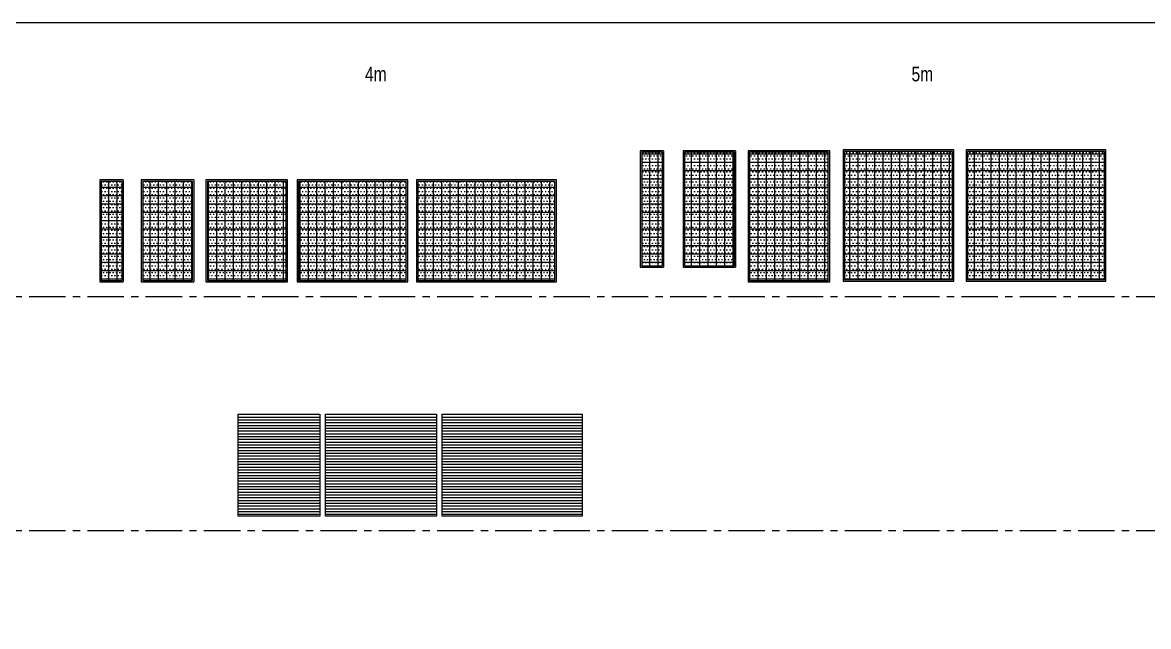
# Model space of a CAD drawing. Header units: metres. Extents: x -16 to 917, y -427 to 244.
# Drawn here: x 679.51 to 718.16, y -350.97 to -330.25 of the extents above; entities that cross this region are included whole.
import ezdxf

# ---------------------------------------------------------------- set-up
doc = ezdxf.new("R2010")
doc.units = ezdxf.units.M
doc.linetypes.add('CENTER', pattern=[2, 1.25, -0.25, 0.25, -0.25])
doc.layers.add('m_panele', color=7, linetype='Continuous')
doc.styles.add('CDMSTYLE', font='CDMSIMPL', dxfattribs={"width": 0.8, "bigfont": 'CDMBIGPL'})
pattern_1 = [(90, (0.1, 1), (-0.28575, 6e-17), []), (180, (0.1, 1), (-6e-17, -0.28575), [])]
pattern_2 = [(0, (0.1, 1), (0.0555625, 0.111125), [0, -0.111125])]
pattern_3 = [(0, (0.1, 1), (0.0555625, 0.111125), [0, -0.111125])]
pattern_4 = [(90, (0.1, 1), (-0.28575, 6e-17), []), (180, (0.1, 1), (-6e-17, -0.28575), [])]
pattern_5 = [(0, (-344.70027, -270.53981), (3e-17, 0.09525), [])]

# ---------------------------------------------------------------- blocks, each defined once
blk = doc.blocks.new('P_3_5_1')
at = {"layer": 'm_panele'}
h = blk.add_hatch(color=251, dxfattribs=at)
h.paths.add_polyline_path([(2.9, 5), (0.1, 5), (0.1, 0.5), (2.9, 0.5)])
h.paths.add_polyline_path([(0.15, 0.55), (0.15, 4.95), (2.85, 4.95), (2.85, 0.55)], flags=16)
h = blk.add_hatch(dxfattribs=at)
h.set_pattern_fill('ANSI37', color=251, scale=0.09, angle=45, style=0)
h.set_pattern_definition(pattern_1)
h.paths.add_polyline_path([(2.85, 0.55), (2.85, 4.95), (0.15, 4.95), (0.15, 0.55)])
h = blk.add_hatch(dxfattribs=at)
h.set_pattern_fill('DOTS', color=95, scale=0.07, style=0)
h.set_pattern_definition(pattern_2)
h.paths.add_polyline_path([(2.85, 0.55), (2.85, 4.95), (0.15, 4.95), (0.15, 0.55)])
at = {"layer": 'm_panele', "color": 251}
blk.add_lwpolyline([(0.1, 0.5), (2.9, 0.5), (2.9, 5), (0.1, 5), (0.1, 0.5)], dxfattribs=at)
blk.add_lwpolyline([(0.15, 0.55), (2.85, 0.55), (2.85, 4.95), (0.15, 4.95)], close=True, dxfattribs=at)
blk = doc.blocks.new('P_4_5_1')
at = {"layer": 'm_panele'}
h = blk.add_hatch(color=251, dxfattribs=at)
h.paths.add_polyline_path([(3.9, 5), (0.1, 5), (0.1, 0.5), (3.9, 0.5)])
h.paths.add_polyline_path([(0.15, 0.55), (0.15, 4.95), (3.85, 4.95), (3.85, 0.55)], flags=16)
h = blk.add_hatch(dxfattribs=at)
h.set_pattern_fill('ANSI37', color=251, scale=0.09, angle=45, style=0)
h.set_pattern_definition(pattern_1)
h.paths.add_polyline_path([(3.85, 4.95), (0.15, 4.95), (0.15, 0.55), (3.85, 0.55)])
h = blk.add_hatch(dxfattribs=at)
h.set_pattern_fill('DOTS', color=95, scale=0.07, style=0)
h.set_pattern_definition(pattern_2)
h.paths.add_polyline_path([(3.85, 4.95), (0.15, 4.95), (0.15, 0.55), (3.85, 0.55)])
at = {"layer": 'm_panele', "color": 251}
blk.add_lwpolyline([(0.1, 0.5), (3.9, 0.5), (3.9, 5), (0.1, 5), (0.1, 0.5)], dxfattribs=at)
blk.add_lwpolyline([(0.15, 0.55), (3.85, 0.55), (3.85, 4.95), (0.15, 4.95)], close=True, dxfattribs=at)
blk = doc.blocks.new('P_5_5_1')
at = {"layer": 'm_panele'}
h = blk.add_hatch(color=251, dxfattribs=at)
h.paths.add_polyline_path([(4.9, 5), (0.1, 5), (0.1, 0.5), (4.9, 0.5)])
h.paths.add_polyline_path([(0.15, 0.55), (0.15, 4.95), (4.85, 4.95), (4.85, 0.55)], flags=16)
h = blk.add_hatch(dxfattribs=at)
h.set_pattern_fill('ANSI37', color=251, scale=0.09, angle=45, style=0)
h.set_pattern_definition(pattern_1)
h.paths.add_polyline_path([(4.85, 4.95), (3.85, 4.95), (3.85, 0.55), (4.85, 0.55)])
h.paths.add_polyline_path([(3.85, 4.95), (0.15, 4.95), (0.15, 0.55), (3.85, 0.55)])
h = blk.add_hatch(dxfattribs=at)
h.set_pattern_fill('DOTS', color=95, scale=0.07, style=0)
h.set_pattern_definition(pattern_2)
h.paths.add_polyline_path([(4.85, 4.95), (3.85, 4.95), (3.85, 0.55), (4.85, 0.55)])
h.paths.add_polyline_path([(3.85, 4.95), (0.15, 4.95), (0.15, 0.55), (3.85, 0.55)])
at = {"layer": 'm_panele', "color": 251}
blk.add_lwpolyline([(0.1, 0.5), (4.9, 0.5), (4.9, 5), (0.1, 5), (0.1, 0.5)], dxfattribs=at)
blk.add_lwpolyline([(0.15, 0.55), (4.85, 0.55), (4.85, 4.95), (0.15, 4.95)], close=True, dxfattribs=at)
blk = doc.blocks.new('P_5_4_1')
at = {"layer": 'm_panele'}
h = blk.add_hatch(color=251, dxfattribs=at)
h.paths.add_polyline_path([(4.9, 4), (0.1, 4), (0.1, 0.5), (4.9, 0.5)])
h.paths.add_polyline_path([(4.85, 3.95), (4.85, 0.55), (0.15, 0.55), (0.15, 3.95)], flags=16)
h = blk.add_hatch(dxfattribs=at)
h.set_pattern_fill('ANSI37', color=251, scale=0.09, angle=45, style=0)
h.set_pattern_definition(pattern_1)
h.paths.add_polyline_path([(4.85, 3.95), (3.85, 3.95), (3.85, 0.55), (4.85, 0.55)])
h.paths.add_polyline_path([(3.85, 3.95), (0.15, 3.95), (0.15, 0.55), (3.85, 0.55)])
h = blk.add_hatch(dxfattribs=at)
h.set_pattern_fill('DOTS', color=95, scale=0.07, style=0)
h.set_pattern_definition(pattern_2)
h.paths.add_polyline_path([(3.85, 3.95), (0.15, 3.95), (0.15, 0.55), (3.85, 0.55)])
h.paths.add_polyline_path([(4.85, 3.95), (3.85, 3.95), (3.85, 0.55), (4.85, 0.55)])
at = {"layer": 'm_panele', "color": 251}
blk.add_lwpolyline([(0.1, 0.5), (4.9, 0.5), (4.9, 4), (0.1, 4), (0.1, 0.5)], dxfattribs=at)
blk.add_lwpolyline([(0.15, 0.55), (4.85, 0.55), (4.85, 3.95), (0.15, 3.95)], close=True, dxfattribs=at)
blk = doc.blocks.new('P_4_4_1')
at = {"layer": 'm_panele'}
h = blk.add_hatch(color=251, dxfattribs=at)
h.paths.add_polyline_path([(3.9, 4), (0.1, 4), (0.1, 0.5), (3.9, 0.5)])
h.paths.add_polyline_path([(3.85, 0.55), (0.15, 0.55), (0.15, 3.95), (3.85, 3.95)], flags=16)
h = blk.add_hatch(dxfattribs=at)
h.set_pattern_fill('ANSI37', color=251, scale=0.09, angle=45, style=0)
h.set_pattern_definition(pattern_1)
h.paths.add_polyline_path([(3.85, 3.95), (0.15, 3.95), (0.15, 0.55), (3.85, 0.55)])
h = blk.add_hatch(dxfattribs=at)
h.set_pattern_fill('DOTS', color=95, scale=0.07, style=0)
h.set_pattern_definition(pattern_2)
h.paths.add_polyline_path([(3.85, 3.95), (0.15, 3.95), (0.15, 0.55), (3.85, 0.55)])
at = {"layer": 'm_panele', "color": 251}
blk.add_lwpolyline([(0.1, 0.5), (3.9, 0.5), (3.9, 4), (0.1, 4), (0.1, 0.5)], dxfattribs=at)
blk.add_lwpolyline([(0.15, 0.55), (3.85, 0.55), (3.85, 3.95), (0.15, 3.95)], close=True, dxfattribs=at)
blk = doc.blocks.new('P_3_4_1')
at = {"layer": 'm_panele'}
h = blk.add_hatch(color=251, dxfattribs=at)
h.paths.add_polyline_path([(2.9, 4), (0.1, 4), (0.1, 0.5), (2.9, 0.5)])
h.paths.add_polyline_path([(0.15, 0.55), (0.15, 3.95), (2.85, 3.95), (2.85, 0.55)], flags=16)
h = blk.add_hatch(dxfattribs=at)
h.set_pattern_fill('ANSI37', color=251, scale=0.09, angle=45, style=0)
h.set_pattern_definition(pattern_1)
h.paths.add_polyline_path([(2.85, 0.55), (2.85, 3.95), (0.15, 3.95), (0.15, 0.55)])
h = blk.add_hatch(dxfattribs=at)
h.set_pattern_fill('DOTS', color=95, scale=0.07, style=0)
h.set_pattern_definition(pattern_2)
h.paths.add_polyline_path([(2.85, 0.55), (2.85, 3.95), (0.15, 3.95), (0.15, 0.55)])
at = {"layer": 'm_panele', "color": 251}
blk.add_lwpolyline([(0.1, 0.5), (2.9, 0.5), (2.9, 4), (0.1, 4), (0.1, 0.5)], dxfattribs=at)
blk.add_lwpolyline([(0.15, 0.55), (2.85, 0.55), (2.85, 3.95), (0.15, 3.95)], close=True, dxfattribs=at)
blk = doc.blocks.new('P_1_4_1')
at = {"layer": 'm_panele'}
h = blk.add_hatch(color=251, dxfattribs=at)
h.paths.add_polyline_path([(0.9, 4), (0.1, 4), (0.1, 0.5), (0.9, 0.5)])
h.paths.add_polyline_path([(0.85, 0.55), (0.15, 0.55), (0.15, 3.95), (0.85, 3.95)], flags=16)
h = blk.add_hatch(dxfattribs=at)
h.set_pattern_fill('DOTS', color=95, scale=0.07, style=0)
h.set_pattern_definition(pattern_3)
h.paths.add_polyline_path([(0.85, 3.95), (0.15, 3.95), (0.15, 0.55), (0.85, 0.55)])
h = blk.add_hatch(dxfattribs=at)
h.set_pattern_fill('ANSI37', color=251, scale=0.09, angle=45, style=0)
h.set_pattern_definition(pattern_4)
h.paths.add_polyline_path([(0.85, 3.95), (0.15, 3.95), (0.15, 0.55), (0.85, 0.55)])
at = {"layer": 'm_panele', "color": 251}
for p, q in [((0.85, 3.95), (0.15, 3.95)), ((0.15, 3.95), (0.15, 0.55)), ((0.85, 3.95), (0.85, 0.55)), ((0.9, 4), (0.9, 0.5)), ((0.15, 0.55), (0.85, 0.55))]:
    blk.add_line(p, q, dxfattribs=at)
for points in [[(0.9, 4), (0.1, 4), (0.1, 0.5)], [(0.1, 0.5), (0.9, 0.5)]]:
    blk.add_lwpolyline(points, dxfattribs=at)
blk = doc.blocks.new('P_1_5_1')
at = {"layer": 'm_panele'}
h = blk.add_hatch(color=251, dxfattribs=at)
h.paths.add_polyline_path([(0.9, 5), (0.1, 5), (0.1, 1), (0.9, 1)])
h.paths.add_polyline_path([(0.15, 1.05), (0.15, 4.95), (0.85, 4.95), (0.85, 1.05)], flags=16)
h = blk.add_hatch(dxfattribs=at)
h.set_pattern_fill('DOTS', color=95, scale=0.07, style=0)
h.set_pattern_definition(pattern_3)
h.paths.add_polyline_path([(0.85, 4.95), (0.15, 4.95), (0.15, 1.05), (0.85, 1.05)])
h = blk.add_hatch(dxfattribs=at)
h.set_pattern_fill('ANSI37', color=251, scale=0.09, angle=45, style=0)
h.set_pattern_definition(pattern_4)
h.paths.add_polyline_path([(0.85, 4.95), (0.15, 4.95), (0.15, 1.05), (0.85, 1.05)])
at = {"layer": 'm_panele', "color": 251}
for p, q in [((0.85, 4.95), (0.15, 4.95)), ((0.15, 4.95), (0.15, 1.05)), ((0.85, 4.95), (0.85, 1.05)), ((0.9, 5), (0.9, 1)), ((0.15, 1.05), (0.85, 1.05))]:
    blk.add_line(p, q, dxfattribs=at)
for points in [[(0.9, 5), (0.1, 5), (0.1, 1)], [(0.1, 1), (0.9, 1)]]:
    blk.add_lwpolyline(points, dxfattribs=at)
blk = doc.blocks.new('P_2_4_1')
at = {"layer": 'm_panele'}
h = blk.add_hatch(color=251, dxfattribs=at)
h.paths.add_polyline_path([(1.9, 4), (0.1, 4), (0.1, 0.5), (1.9, 0.5)])
h.paths.add_polyline_path([(0.15, 0.55), (0.15, 3.95), (1.85, 3.95), (1.85, 0.55)], flags=16)
h = blk.add_hatch(dxfattribs=at)
h.set_pattern_fill('DOTS', color=95, scale=0.07, style=0)
h.set_pattern_definition(pattern_3)
h.paths.add_polyline_path([(1.85, 3.95), (0.15, 3.95), (0.15, 0.55), (1.85, 0.55)])
h = blk.add_hatch(dxfattribs=at)
h.set_pattern_fill('ANSI37', color=251, scale=0.09, angle=45, style=0)
h.set_pattern_definition(pattern_4)
h.paths.add_polyline_path([(1.85, 3.95), (0.15, 3.95), (0.15, 0.55), (1.85, 0.55)])
at = {"layer": 'm_panele', "color": 251}
for p, q in [((1.85, 3.95), (0.15, 3.95)), ((0.15, 3.95), (0.15, 0.55)), ((1.85, 3.95), (1.85, 0.55)), ((1.9, 4), (1.9, 0.5)), ((0.15, 0.55), (1.85, 0.55))]:
    blk.add_line(p, q, dxfattribs=at)
for points in [[(1.9, 4), (0.1, 4), (0.1, 0.5)], [(0.1, 0.5), (1.9, 0.5)]]:
    blk.add_lwpolyline(points, dxfattribs=at)
blk = doc.blocks.new('P_2_5_1')
at = {"layer": 'm_panele'}
h = blk.add_hatch(color=251, dxfattribs=at)
h.paths.add_polyline_path([(1.9, 5), (0.1, 5), (0.1, 1), (1.9, 1)])
h.paths.add_polyline_path([(0.15, 1.05), (0.15, 4.95), (1.85, 4.95), (1.85, 1.05)], flags=16)
h = blk.add_hatch(dxfattribs=at)
h.set_pattern_fill('DOTS', color=95, scale=0.07, style=0)
h.set_pattern_definition(pattern_3)
h.paths.add_polyline_path([(1.85, 4.95), (0.15, 4.95), (0.15, 1.05), (1.85, 1.05)])
h = blk.add_hatch(dxfattribs=at)
h.set_pattern_fill('ANSI37', color=251, scale=0.09, angle=45, style=0)
h.set_pattern_definition(pattern_4)
h.paths.add_polyline_path([(1.85, 4.95), (0.15, 4.95), (0.15, 1.05), (1.85, 1.05)])
at = {"layer": 'm_panele', "color": 251}
for p, q in [((1.85, 4.95), (0.15, 4.95)), ((0.15, 4.95), (0.15, 1.05)), ((1.85, 4.95), (1.85, 1.05)), ((1.9, 5), (1.9, 1)), ((0.15, 1.05), (1.85, 1.05))]:
    blk.add_line(p, q, dxfattribs=at)
for points in [[(1.9, 5), (0.1, 5), (0.1, 1)], [(0.1, 1), (1.9, 1)]]:
    blk.add_lwpolyline(points, dxfattribs=at)
blk = doc.blocks.new('P_3_4_2')
at = {"layer": 'm_panele', "linetype": 'Continuous', "lineweight": 25}
h = blk.add_hatch(dxfattribs=at)
h.set_pattern_fill('ANSI31', scale=0.03, angle=315)
h.set_pattern_definition(pattern_5)
h.paths.add_polyline_path([(0.1, 4), (2.9, 4), (2.9, 0.5), (0.1, 0.5)])
at = {"layer": 'm_panele', "color": 1, "linetype": 'Continuous', "lineweight": 25}
blk.add_lwpolyline([(0.1, 4), (2.9, 4), (2.9, 0.5), (0.1, 0.5)], close=True, dxfattribs=at)
blk = doc.blocks.new('P_4_4_2')
at = {"layer": 'm_panele', "linetype": 'Continuous', "lineweight": 25}
h = blk.add_hatch(dxfattribs=at)
h.set_pattern_fill('ANSI31', scale=0.03, angle=315)
h.set_pattern_definition(pattern_5)
h.paths.add_polyline_path([(0.1, 4), (3.9, 4), (3.9, 0.5), (0.1, 0.5)])
at = {"layer": 'm_panele', "color": 1, "linetype": 'Continuous', "lineweight": 25}
blk.add_lwpolyline([(0.1, 4), (3.9, 4), (3.9, 0.5), (0.1, 0.5)], close=True, dxfattribs=at)
blk = doc.blocks.new('P_5_4_2')
at = {"layer": 'm_panele', "linetype": 'Continuous', "lineweight": 25}
h = blk.add_hatch(dxfattribs=at)
h.set_pattern_fill('ANSI31', scale=0.03, angle=315)
h.set_pattern_definition(pattern_5)
h.paths.add_polyline_path([(0.1, 4), (4.9, 4), (4.9, 0.5), (0.1, 0.5)])
at = {"layer": 'm_panele', "color": 1, "linetype": 'Continuous', "lineweight": 25}
blk.add_lwpolyline([(0.1, 4), (4.9, 4), (4.9, 0.5), (0.1, 0.5)], close=True, dxfattribs=at)

msp = doc.modelspace()

# ---------------------------------------------------------------- linework, layer by layer
at = {"color": 8, "linetype": 'CENTER', "lineweight": 25}
for p, q in [((601.7392, -339.6476), (820.7107, -339.6476)), ((601.7392, -347.683), (820.7107, -347.683))]:
    msp.add_line(p, q, dxfattribs=at)
at = {"color": 1, "linetype": 'Continuous', "lineweight": 25}
msp.add_lwpolyline([(546.6373, -330.248), (917.4897, -330.248), (917.4897, -426.9494), (546.6373, -426.9494)], close=True, dxfattribs=at)

# ---------------------------------------------------------------- block references
at = {"layer": 'm_panele', "color": 1, "linetype": 'Continuous', "lineweight": 25}
for name, p in [('P_1_5_1', (700.6161, -339.6476)), ('P_2_5_1', (702.0824, -339.6476)), ('P_5_5_1', (711.7943, -339.6183)), ('P_1_4_1', (682.0666, -339.6476)), ('P_2_4_1', (683.4877, -339.6476)), ('P_3_4_1', (685.7102, -339.6476)), ('P_4_4_1', (688.8357, -339.6476)), ('P_5_4_1', (692.9352, -339.6476)), ('P_3_4_2', (686.8161, -347.683)), ('P_4_4_2', (689.8161, -347.683)), ('P_5_4_2', (693.8161, -347.683))]:
    msp.add_blockref(name, p, dxfattribs=at)
at = {"layer": 'm_panele', "color": 1, "lineweight": 25}
for name, p in [('P_3_5_1', (704.3185, -339.6476)), ('P_4_5_1', (707.5756, -339.6183))]:
    msp.add_blockref(name, p, dxfattribs=at)

# ---------------------------------------------------------------- texts
at = {"layer": 'm_panele', "color": 1, "linetype": 'Continuous', "lineweight": 25, "style": 'CDMSTYLE', "width": 0.8}
for s, p in [('4m', (691.2666, -332.2667)), ('5m', (710.0237, -332.2667))]:
    msp.add_text(s, height=0.5, dxfattribs=at).set_placement(p)

doc.saveas('drawing.dxf')
